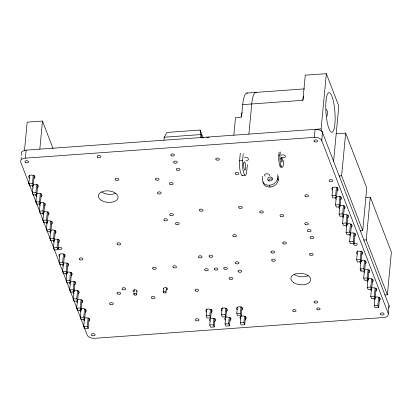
<?xml version="1.0" encoding="UTF-8"?>
<svg xmlns="http://www.w3.org/2000/svg" width="412" height="412" viewBox="0 0 412 412"><rect width="100%" height="100%" fill="white"/><g stroke="black" fill="none" stroke-linecap="round" stroke-linejoin="round"><path stroke-width="0.62" d="M21.048 159.104L21.223 157.25M21.398 155.396L21.512 154.16A6.195 3.6 5.4 0 1 26.147 150.123L321.128 128.905L389 305.447L388.238 313.481A6.195 3.6 5.4 0 1 383.603 317.518L94.647 338.309A6.195 3.6 5.4 0 1 87.241 335.136L20.755 162.194A6.195 3.6 5.4 0 1 25.389 158.157L314.346 137.371A6.195 3.6 5.4 0 1 321.751 140.538L388.238 313.481M24.473 150.833L27.182 122.163L42.472 121.066L53.086 148.67M25.389 158.157L26.147 150.123M34.237 175.517L33.279 185.642L29.669 185.9L28.835 183.742L29.613 175.517M33.279 185.642L32.45 183.479L33.223 175.255M37.755 184.669L36.797 194.794L33.187 195.051L32.352 192.893L33.073 185.297M39.825 149.098L42.472 121.066M36.797 194.794L35.968 192.631L36.745 184.406M41.272 193.82L40.314 203.945L36.704 204.203L35.875 202.045L36.647 193.815M40.314 203.945L39.485 201.782L40.263 193.558M44.733 203.605L43.832 213.097L40.221 213.354L39.392 211.196L40.227 202.338M43.832 213.097L43.002 210.934L43.78 202.709M48.307 212.123L47.354 222.248L43.739 222.506L42.91 220.348L43.687 212.118M43.739 222.506L43.857 221.244M47.354 222.248L46.52 220.085L47.298 211.861M51.83 221.275L50.872 231.4L47.256 231.657L46.427 229.499L47.205 221.27M50.872 231.4L50.037 229.237L50.815 221.012M55.347 230.426L54.389 240.551L50.779 240.809L49.945 238.651L50.666 231.055M54.389 240.551L53.56 238.388L54.338 230.164M58.864 239.578L57.907 249.703L54.296 249.96L53.462 247.803L54.302 238.945M57.907 249.703L57.077 247.54L57.855 239.315M64.493 254.219L63.536 264.344L59.925 264.607L59.091 262.444L59.869 254.219M63.536 264.344L62.706 262.181L63.484 253.957M68.011 263.371L67.053 273.496L63.443 273.759L62.614 271.596L63.391 263.371M67.053 273.496L66.224 271.333L67.001 263.108M71.528 272.523L70.576 282.647L66.96 282.91L66.131 280.747L66.847 273.156M70.576 282.647L69.741 280.484L70.519 272.26M75.051 281.674L74.093 291.799L70.478 292.062L69.649 289.899L70.426 281.674M70.478 292.062L70.601 290.795M74.093 291.799L73.259 289.636L74.036 281.411M78.568 290.826L77.611 300.951L74 301.213L73.166 299.05L74.005 290.192M77.611 300.951L76.776 298.788L77.554 290.563M82.086 299.977L81.128 310.102L77.518 310.365L76.684 308.202L77.461 299.977M81.128 310.102L80.299 307.939L81.076 299.715M85.603 309.129L84.645 319.254L81.035 319.516L80.201 317.353L81.04 308.495M84.645 319.254L83.816 317.091L84.594 308.866M89.121 318.28L88.163 328.405L84.553 328.663L83.724 326.505L84.439 318.909M88.163 328.405L87.334 326.242L88.111 318.018M133.864 294.261L134.286 289.796M136.64 294.492L137 290.666M163.925 140.183L164.203 137.211L166.968 132.437L200.078 130.053L203.049 137.783M163.24 292.144L163.6 288.318M166.015 292.376L166.438 287.911M200.644 137.541L200.927 134.57L200.078 130.053M211.444 309.52L210.661 317.796L207.051 318.059L206.216 315.896L206.881 308.892M210.661 317.796L209.832 315.633L210.434 309.268M214.961 318.672L214.178 326.948L210.568 327.21L209.734 325.047L210.398 318.043M214.178 326.948L213.349 324.785L213.952 318.419M233.836 135.182L235.499 117.605L241.52 117.173L242.704 104.622A27.882 6.293 85.9 0 1 247.669 93.158M226.734 308.418L225.951 316.699L222.341 316.957L221.507 314.794L222.171 307.79M242.622 175.394A9.296 2.096 85.9 0 1 240.201 171.135A9.296 2.096 85.9 0 1 239.578 160.84L240.299 153.207M225.951 316.699L225.122 314.536L225.725 308.166M230.251 317.57L229.469 325.851L225.858 326.108L225.029 323.945L225.688 316.941M247.396 164.527L246.742 171.433A9.296 2.096 85.9 0 1 243.956 173.56A9.296 2.096 85.9 0 1 242.591 160.623L243.24 153.717M229.469 325.851L228.639 323.688L229.242 317.317M248.889 134.101L251.737 103.973A27.882 6.293 85.9 0 1 256.702 92.509M242.024 307.316L241.241 315.597L237.631 315.855L236.797 313.697L237.4 307.326M241.241 315.597L240.412 313.434L241.072 306.43M245.542 316.468L244.759 324.749L241.149 325.006L240.32 322.848L240.917 316.478M244.759 324.749L243.93 322.586L244.532 316.22M262.784 176.331L262.485 179.519A7.746 6.056 -21 0 0 269.412 185.256L270.107 187.053M281.344 167.329A7.746 1.746 85.9 0 1 279.331 163.78A7.746 1.746 85.9 0 1 278.811 155.2L279.104 152.064M263.155 181.862A7.746 6.056 -21 0 0 270.437 187.027A7.746 6.056 -21 0 0 278.224 180.235L277.534 178.437L277.894 174.611M279.949 165.984L281.149 165.897A7.746 1.746 85.9 0 1 280.011 155.118L280.309 151.977M278.224 180.235L278.589 176.398M283.832 160.356L283.477 164.125A7.746 1.746 85.9 0 1 281.149 165.897M242.704 104.622L302.902 100.291L305.277 75.185L326.345 73.666L338.813 106.095L333.591 161.329M314.346 137.371L315.108 129.337A6.195 3.6 5.4 0 1 322.514 132.504L321.751 140.538M321.128 128.905L326.345 73.666M337.423 187.563L336.465 197.688L332.855 197.945L332.026 195.782L332.803 187.558M336.465 197.688L335.636 195.525L336.413 187.3M340.94 196.715L339.988 206.839L336.372 207.097L335.543 204.934L336.259 197.343M360.191 230.885L362.735 230.699L341.625 175.79L345.663 133.107L336.104 133.797M339.988 206.839L339.153 204.676L339.931 196.452M344.463 205.866L343.505 215.991L339.89 216.249L339.061 214.085L339.9 205.227M343.505 215.991L342.671 213.828L343.448 205.603M347.98 215.018L347.022 225.143L343.412 225.4L342.578 223.237L343.299 215.646M347.022 225.143L346.193 222.98L346.971 214.755M351.498 224.169L350.54 234.294L346.93 234.552L346.095 232.389L346.873 224.164M350.54 234.294L349.711 232.131L350.488 223.907M355.015 233.321L354.057 243.446L350.447 243.703L349.618 241.54L350.452 232.682M354.057 243.446L353.228 241.283L354.006 233.058M362.05 251.624L361.097 261.749L357.482 262.006L356.653 259.843L357.487 250.985M362.735 230.699L366.773 188.016L345.663 133.107M361.097 261.749L360.263 259.586L361.041 251.361M365.573 260.775L364.615 270.9L361 271.158L360.17 268.995L360.886 261.404M361 271.158L361.123 269.891M384.818 294.946L387.368 294.76L366.258 239.851L370.29 197.168L365.83 197.492M364.615 270.9L363.781 268.737L364.558 260.513M369.09 269.927L368.132 280.052L364.522 280.309L363.688 278.146L364.466 269.922M368.132 280.052L367.303 277.889L368.081 269.664M372.608 279.079L371.65 289.203L368.04 289.461L367.205 287.298L367.926 279.707M371.65 289.203L370.821 287.04L371.598 278.816M376.125 288.23L375.167 298.355L371.557 298.612L370.728 296.449L371.562 287.591M375.167 298.355L374.338 296.192L375.116 287.967M379.643 297.382L378.685 307.507L375.075 307.764L374.245 305.601L374.961 298.01M378.685 307.507L377.856 305.344L378.633 297.119M387.368 294.76L391.4 252.077L370.29 197.168M326.778 116.21C328.055 114.073 327.823 111.194 326.252 109.262M246.84 93.04L304.478 88.889M164.203 137.211L200.927 134.57L202.282 138.102M201.669 137.752L203.533 137.618M206.644 137.397L208.178 137.294A5.238 4.094 -21 0 1 209.193 137.366M278.811 155.2L280.011 155.118M239.578 160.84L242.591 160.623M28.835 183.742L32.45 183.479M242.076 175.471L245.088 175.255M32.352 192.893L35.968 192.631M339.081 175.976L341.625 175.79M35.875 202.045L39.485 201.782M39.392 211.196L43.002 210.934M332.026 195.782L335.636 195.525M42.91 220.348L46.52 220.085M335.543 204.934L339.153 204.676M46.427 229.499L50.037 229.237M339.061 214.085L342.671 213.828M49.945 238.651L53.56 238.388M342.578 223.237L346.193 222.98M53.462 247.803L57.077 247.54M346.095 232.389L349.711 232.131M363.708 240.036L366.258 239.851M59.091 262.444L62.706 262.181M349.618 241.54L353.228 241.283M62.614 271.596L66.224 271.333M66.131 280.747L69.741 280.484M356.653 259.843L360.263 259.586M69.649 289.899L73.259 289.636M360.17 268.995L363.781 268.737M73.166 299.05L76.776 298.788M363.688 278.146L367.303 277.889M76.684 308.202L80.299 307.939M367.205 287.298L370.821 287.04M80.201 317.353L83.816 317.091M370.728 296.449L374.338 296.192M206.216 315.896L209.832 315.633M221.507 314.794L225.122 314.536M236.797 313.697L240.412 313.434M83.724 326.505L87.334 326.242M374.245 305.601L377.856 305.344M209.734 325.047L213.349 324.785M225.029 323.945L228.639 323.688M240.32 322.848L243.93 322.586M389 305.447A6.195 3.6 5.4 0 1 388.753 307.522M308.258 275.659A9.914 5.758 5.4 0 1 294.292 274.495M115.726 193.243A9.914 5.758 5.4 0 1 101.759 192.08M244.64 157.193A3.1 1.797 5.4 0 1 248.338 158.78A3.1 1.797 5.4 0 1 246.021 160.798M265.22 176.078A2.477 1.437 5.4 0 1 266.476 173.766A2.477 1.437 5.4 0 1 269.391 175.78M281.272 155.128A2.477 1.437 5.4 0 1 285.362 156.117A2.477 1.437 5.4 0 1 282.23 157.626M206.706 311.977A3.147 1.828 5.4 0 1 206.865 309.397A3.147 1.828 5.4 0 1 211.299 309.767A3.147 1.828 5.4 0 1 211.145 312.348M210.228 321.128A3.147 1.828 5.4 0 1 210.383 318.548A3.147 1.828 5.4 0 1 214.817 318.919A3.147 1.828 5.4 0 1 214.662 321.499M221.996 310.875A3.147 1.828 5.4 0 1 222.156 308.294A3.147 1.828 5.4 0 1 226.59 308.665A3.147 1.828 5.4 0 1 226.435 311.245M225.518 320.026A3.147 1.828 5.4 0 1 225.673 317.446A3.147 1.828 5.4 0 1 230.112 317.817A3.147 1.828 5.4 0 1 229.953 320.397M237.291 309.778A3.147 1.828 5.4 0 1 237.446 307.197A3.147 1.828 5.4 0 1 241.88 307.563A3.147 1.828 5.4 0 1 241.726 310.143M240.809 318.929A3.147 1.828 5.4 0 1 240.963 316.349A3.147 1.828 5.4 0 1 245.403 316.715A3.147 1.828 5.4 0 1 245.243 319.295M332.685 190.056A3.147 1.828 5.4 0 1 332.844 187.475A3.147 1.828 5.4 0 1 337.279 187.846A3.147 1.828 5.4 0 1 337.119 190.426M336.362 196.627A3.147 1.828 5.4 0 1 340.796 196.998A3.147 1.828 5.4 0 1 340.636 199.578M336.202 199.207A3.147 1.828 5.4 0 1 335.502 197.379M339.879 205.779A3.147 1.828 5.4 0 1 344.314 206.149A3.147 1.828 5.4 0 1 344.159 208.73M339.72 208.359A3.147 1.828 5.4 0 1 339.019 206.53M343.397 214.93A3.147 1.828 5.4 0 1 347.831 215.301A3.147 1.828 5.4 0 1 347.677 217.881M343.242 217.51A3.147 1.828 5.4 0 1 342.537 215.682M346.914 224.082A3.147 1.828 5.4 0 1 351.354 224.452A3.147 1.828 5.4 0 1 351.194 227.033M346.76 226.662A3.147 1.828 5.4 0 1 345.998 225.776M350.437 233.233A3.147 1.828 5.4 0 1 354.871 233.604A3.147 1.828 5.4 0 1 354.711 236.184M350.277 235.813A3.147 1.828 5.4 0 1 349.515 234.928M357.312 254.116A3.147 1.828 5.4 0 1 357.472 251.536A3.147 1.828 5.4 0 1 361.906 251.907A3.147 1.828 5.4 0 1 361.746 254.487M360.989 260.688A3.147 1.828 5.4 0 1 365.423 261.059A3.147 1.828 5.4 0 1 365.269 263.639M360.83 263.268A3.147 1.828 5.4 0 1 360.129 261.44M364.507 269.839A3.147 1.828 5.4 0 1 368.941 270.21A3.147 1.828 5.4 0 1 368.786 272.79M364.352 272.42A3.147 1.828 5.4 0 1 363.59 271.534M368.024 278.991A3.147 1.828 5.4 0 1 372.463 279.362A3.147 1.828 5.4 0 1 372.304 281.942M367.87 281.571A3.147 1.828 5.4 0 1 367.164 279.743M371.547 288.142A3.147 1.828 5.4 0 1 375.981 288.513A3.147 1.828 5.4 0 1 375.821 291.093M371.387 290.723A3.147 1.828 5.4 0 1 370.682 288.894M375.064 297.294A3.147 1.828 5.4 0 1 379.498 297.665A3.147 1.828 5.4 0 1 379.339 300.245M374.905 299.874A3.147 1.828 5.4 0 1 374.199 298.046M84.542 318.198A3.147 1.828 5.4 0 1 88.977 318.564A3.147 1.828 5.4 0 1 88.817 321.149M84.383 320.778A3.147 1.828 5.4 0 1 83.677 318.945M81.02 309.046A3.147 1.828 5.4 0 1 85.459 309.412A3.147 1.828 5.4 0 1 85.299 311.997M80.865 311.627A3.147 1.828 5.4 0 1 80.16 309.793M77.502 299.895A3.147 1.828 5.4 0 1 81.936 300.26A3.147 1.828 5.4 0 1 81.782 302.846M77.348 302.475A3.147 1.828 5.4 0 1 76.586 301.589M73.985 290.743A3.147 1.828 5.4 0 1 78.419 291.109A3.147 1.828 5.4 0 1 78.265 293.694M73.825 293.323A3.147 1.828 5.4 0 1 73.125 291.49M70.467 281.592A3.147 1.828 5.4 0 1 74.902 281.957A3.147 1.828 5.4 0 1 74.742 284.543M70.308 284.172A3.147 1.828 5.4 0 1 69.607 282.338M66.95 272.44A3.147 1.828 5.4 0 1 71.384 272.806A3.147 1.828 5.4 0 1 71.225 275.391M66.79 275.02A3.147 1.828 5.4 0 1 66.085 273.187M63.433 263.289A3.147 1.828 5.4 0 1 67.867 263.654A3.147 1.828 5.4 0 1 67.707 266.24M63.273 265.869A3.147 1.828 5.4 0 1 62.511 264.983M59.755 256.717A3.147 1.828 5.4 0 1 59.91 254.137A3.147 1.828 5.4 0 1 64.349 254.503A3.147 1.828 5.4 0 1 64.19 257.088M54.281 239.496A3.147 1.828 5.4 0 1 58.72 239.861A3.147 1.828 5.4 0 1 58.561 242.441M54.127 242.076A3.147 1.828 5.4 0 1 53.421 240.242M50.764 230.344A3.147 1.828 5.4 0 1 55.198 230.71A3.147 1.828 5.4 0 1 55.043 233.29M50.604 232.924A3.147 1.828 5.4 0 1 49.847 232.038M47.246 221.192A3.147 1.828 5.4 0 1 51.68 221.558A3.147 1.828 5.4 0 1 51.521 224.138M47.086 223.773A3.147 1.828 5.4 0 1 46.324 222.887M43.729 212.041A3.147 1.828 5.4 0 1 48.163 212.407A3.147 1.828 5.4 0 1 48.003 214.987M43.569 214.621A3.147 1.828 5.4 0 1 42.869 212.788M40.211 202.889A3.147 1.828 5.4 0 1 44.645 203.255A3.147 1.828 5.4 0 1 44.486 205.835M40.052 205.47A3.147 1.828 5.4 0 1 39.346 203.636M36.694 193.738A3.147 1.828 5.4 0 1 41.128 194.103A3.147 1.828 5.4 0 1 40.968 196.684M36.534 196.318A3.147 1.828 5.4 0 1 35.829 194.485M33.171 184.586A3.147 1.828 5.4 0 1 37.61 184.952A3.147 1.828 5.4 0 1 37.451 187.532M33.017 187.166A3.147 1.828 5.4 0 1 32.254 186.281M29.494 178.015A3.147 1.828 5.4 0 1 29.654 175.435A3.147 1.828 5.4 0 1 34.088 175.8A3.147 1.828 5.4 0 1 33.933 178.381M133.534 291.665A1.972 1.143 5.4 0 1 134.533 289.827A1.972 1.143 5.4 0 1 136.851 291.428M163.641 288.91A1.972 1.143 5.4 0 1 165.114 287.627A1.972 1.143 5.4 0 1 167.468 288.637A1.972 1.143 5.4 0 1 165.995 289.919M302.902 100.291A27.882 6.293 85.9 0 1 303.443 96.192M280.85 158.208A2.374 0.536 85.9 0 1 281.046 159.32M277.534 178.437A7.746 6.056 -21 0 1 269.412 185.256M268.464 180.43A2.436 1.906 -21 0 1 272.507 179.261M241.55 116.364A6.798 1.535 85.9 0 1 242.102 112.579M317.178 309.479A1.705 0.989 5.4 0 0 320.042 309.273A1.705 0.989 5.4 0 0 318.038 307.888A1.705 0.989 5.4 0 0 317.178 309.479M293.097 311.209A1.705 0.989 5.4 0 0 295.965 311.003A1.705 0.989 5.4 0 0 293.957 309.618A1.705 0.989 5.4 0 0 293.097 311.209M238.466 271.863A1.859 1.082 5.4 0 0 241.592 271.637A1.859 1.082 5.4 0 0 239.403 270.128A1.859 1.082 5.4 0 0 238.466 271.863M305.246 224.401A1.859 1.082 5.4 0 0 308.372 224.174A1.859 1.082 5.4 0 0 306.183 222.665A1.859 1.082 5.4 0 0 305.246 224.401M307.882 231.261A1.859 1.082 5.4 0 0 311.008 231.034A1.859 1.082 5.4 0 0 308.82 229.525A1.859 1.082 5.4 0 0 307.882 231.261M310.519 238.126A1.859 1.082 5.4 0 0 313.65 237.904A1.859 1.082 5.4 0 0 311.462 236.395A1.859 1.082 5.4 0 0 310.519 238.126M283.168 243.621A1.859 1.082 5.4 0 0 286.294 243.394A1.859 1.082 5.4 0 0 284.11 241.885A1.859 1.082 5.4 0 0 283.168 243.621M110.097 304.36A1.859 1.082 5.4 0 0 113.228 304.133A1.859 1.082 5.4 0 0 111.039 302.624A1.859 1.082 5.4 0 0 110.097 304.36M122.555 289.43A1.859 1.082 5.4 0 0 125.681 289.209A1.859 1.082 5.4 0 0 123.497 287.7A1.859 1.082 5.4 0 0 122.555 289.43M239.084 207.998A1.859 1.082 5.4 0 0 242.215 207.772A1.859 1.082 5.4 0 0 240.026 206.268A1.859 1.082 5.4 0 0 239.084 207.998M164.259 220.43A1.859 1.082 5.4 0 0 167.385 220.209A1.859 1.082 5.4 0 0 165.197 218.7A1.859 1.082 5.4 0 0 164.259 220.43M271.364 252.7A1.859 1.082 5.4 0 0 274.495 252.474A1.859 1.082 5.4 0 0 272.306 250.965A1.859 1.082 5.4 0 0 271.364 252.7M198.857 257.49A1.859 1.082 5.4 0 0 201.988 257.263A1.859 1.082 5.4 0 0 199.799 255.759A1.859 1.082 5.4 0 0 198.857 257.49M170.146 215.311A1.859 1.082 5.4 0 0 173.272 215.085A1.859 1.082 5.4 0 0 171.083 213.576A1.859 1.082 5.4 0 0 170.146 215.311M58.72 249.028A1.859 1.082 5.4 0 0 61.846 248.807A1.859 1.082 5.4 0 0 59.658 247.298A1.859 1.082 5.4 0 0 58.72 249.028M152.986 268.943A1.859 1.082 5.4 0 0 156.112 268.717A1.859 1.082 5.4 0 0 153.923 267.208A1.859 1.082 5.4 0 0 152.986 268.943M260.163 212.592A1.859 1.082 5.4 0 0 263.294 212.365A1.859 1.082 5.4 0 0 261.105 210.856A1.859 1.082 5.4 0 0 260.163 212.592M117.435 244.496A1.859 1.082 5.4 0 0 120.561 244.275A1.859 1.082 5.4 0 0 118.378 242.766A1.859 1.082 5.4 0 0 117.435 244.496M229.618 279.068A1.859 1.082 5.4 0 0 232.744 278.842A1.859 1.082 5.4 0 0 230.555 277.333A1.859 1.082 5.4 0 0 229.618 279.068M97.659 157.219A1.859 1.082 5.4 0 0 100.785 156.993A1.859 1.082 5.4 0 0 98.597 155.484A1.859 1.082 5.4 0 0 97.659 157.219M314.377 141.625A1.859 1.082 5.4 0 0 317.503 141.404A1.859 1.082 5.4 0 0 315.314 139.895A1.859 1.082 5.4 0 0 314.377 141.625M329.61 181.259A1.859 1.082 5.4 0 0 332.742 181.033A1.859 1.082 5.4 0 0 330.553 179.524A1.859 1.082 5.4 0 0 329.61 181.259M25.42 162.416A1.859 1.082 5.4 0 0 28.546 162.189A1.859 1.082 5.4 0 0 26.358 160.68A1.859 1.082 5.4 0 0 25.42 162.416M115.69 179.987A1.859 1.082 5.4 0 0 118.821 179.761A1.859 1.082 5.4 0 0 116.632 178.252A1.859 1.082 5.4 0 0 115.69 179.987M157.981 193.599A1.859 1.082 5.4 0 0 161.107 193.372A1.859 1.082 5.4 0 0 158.924 191.863A1.859 1.082 5.4 0 0 157.981 193.599M380.863 314.567A1.859 1.082 5.4 0 0 383.989 314.346A1.859 1.082 5.4 0 0 381.806 312.837A1.859 1.082 5.4 0 0 380.863 314.567M91.907 335.358A1.859 1.082 5.4 0 0 95.033 335.131A1.859 1.082 5.4 0 0 92.849 333.622A1.859 1.082 5.4 0 0 91.907 335.358M117.42 293.905A1.859 1.082 5.4 0 0 120.546 293.679A1.859 1.082 5.4 0 0 118.357 292.17A1.859 1.082 5.4 0 0 117.42 293.905M195.87 320.474A1.859 1.082 5.4 0 0 198.996 320.248A1.859 1.082 5.4 0 0 196.812 318.739A1.859 1.082 5.4 0 0 195.87 320.474M233.238 236.328A1.859 1.082 5.4 0 0 236.37 236.102A1.859 1.082 5.4 0 0 234.181 234.593A1.859 1.082 5.4 0 0 233.238 236.328M354.083 244.903A1.859 1.082 5.4 0 0 357.209 244.682A1.859 1.082 5.4 0 0 355.02 243.173A1.859 1.082 5.4 0 0 354.083 244.903M173.313 267.481A1.859 1.082 5.4 0 0 176.439 267.254A1.859 1.082 5.4 0 0 174.255 265.745A1.859 1.082 5.4 0 0 173.313 267.481M175.95 224.241A1.859 1.082 5.4 0 0 179.076 224.015A1.859 1.082 5.4 0 0 176.887 222.506A1.859 1.082 5.4 0 0 175.95 224.241M209.497 256.908A1.859 1.082 5.4 0 0 212.628 256.686A1.859 1.082 5.4 0 0 210.439 255.177A1.859 1.082 5.4 0 0 209.497 256.908M151.853 298.185A1.859 1.082 5.4 0 0 154.979 297.958A1.859 1.082 5.4 0 0 152.795 296.449A1.859 1.082 5.4 0 0 151.853 298.185M309.942 255.018A1.859 1.082 5.4 0 0 313.068 254.791A1.859 1.082 5.4 0 0 310.885 253.282A1.859 1.082 5.4 0 0 309.942 255.018M216.192 159.799A1.859 1.082 5.4 0 0 219.318 159.573A1.859 1.082 5.4 0 0 217.134 158.064A1.859 1.082 5.4 0 0 216.192 159.799M79.789 259.591A1.859 1.082 5.4 0 0 82.92 259.369A1.859 1.082 5.4 0 0 80.731 257.861A1.859 1.082 5.4 0 0 79.789 259.591M155.86 179.874A1.859 1.082 5.4 0 0 158.986 179.647A1.859 1.082 5.4 0 0 156.802 178.138A1.859 1.082 5.4 0 0 155.86 179.874M235.623 174.137A1.859 1.082 5.4 0 0 238.754 173.91A1.859 1.082 5.4 0 0 236.565 172.401A1.859 1.082 5.4 0 0 235.623 174.137M205.078 270.401A1.859 1.082 5.4 0 0 208.204 270.174A1.859 1.082 5.4 0 0 206.015 268.665A1.859 1.082 5.4 0 0 205.078 270.401M214.637 269.711A1.859 1.082 5.4 0 0 217.763 269.484A1.859 1.082 5.4 0 0 215.579 267.975A1.859 1.082 5.4 0 0 214.637 269.711M171.284 155.623A1.859 1.082 5.4 0 0 174.41 155.396A1.859 1.082 5.4 0 0 172.221 153.892A1.859 1.082 5.4 0 0 171.284 155.623M174.055 162.828A1.859 1.082 5.4 0 0 177.181 162.606A1.859 1.082 5.4 0 0 174.992 161.097A1.859 1.082 5.4 0 0 174.055 162.828M176.825 170.038A1.859 1.082 5.4 0 0 179.951 169.811A1.859 1.082 5.4 0 0 177.763 168.302A1.859 1.082 5.4 0 0 176.825 170.038M224.19 269.026A1.859 1.082 5.4 0 0 227.316 268.799A1.859 1.082 5.4 0 0 225.132 267.29A1.859 1.082 5.4 0 0 224.19 269.026M199.851 210.82A1.859 1.082 5.4 0 0 202.982 210.599A1.859 1.082 5.4 0 0 200.793 209.09A1.859 1.082 5.4 0 0 199.851 210.82M235.808 263.484A1.859 1.082 5.4 0 0 238.934 263.263A1.859 1.082 5.4 0 0 236.745 261.754A1.859 1.082 5.4 0 0 235.808 263.484M272.126 260.873A1.859 1.082 5.4 0 0 275.252 260.647A1.859 1.082 5.4 0 0 273.063 259.138A1.859 1.082 5.4 0 0 272.126 260.873M280.505 216.264A1.859 1.082 5.4 0 0 283.636 216.037A1.859 1.082 5.4 0 0 281.447 214.528A1.859 1.082 5.4 0 0 280.505 216.264M305.338 196.452A1.859 1.082 5.4 0 0 308.464 196.23A1.859 1.082 5.4 0 0 306.281 194.722A1.859 1.082 5.4 0 0 305.338 196.452M195.442 290.882A1.859 1.082 5.4 0 0 198.574 290.656A1.859 1.082 5.4 0 0 196.385 289.147A1.859 1.082 5.4 0 0 195.442 290.882M314.433 302.686A1.859 1.082 5.4 0 0 317.559 302.459A1.859 1.082 5.4 0 0 315.371 300.951A1.859 1.082 5.4 0 0 314.433 302.686M169.924 184.272A1.859 1.082 5.4 0 0 173.05 184.046A1.859 1.082 5.4 0 0 170.862 182.537A1.859 1.082 5.4 0 0 169.924 184.272M293.529 282.529A9.914 5.758 5.4 0 0 310.215 281.329A9.914 5.758 5.4 0 0 298.546 273.285A9.914 5.758 5.4 0 0 293.529 282.529M100.997 200.114A9.914 5.758 5.4 0 0 117.683 198.914A9.914 5.758 5.4 0 0 106.013 190.864A9.914 5.758 5.4 0 0 100.997 200.114M163.61 292.752A1.396 0.809 5.4 0 0 165.959 292.582A1.396 0.809 5.4 0 0 164.316 291.449A1.396 0.809 5.4 0 0 163.61 292.752M134.235 294.863A1.396 0.809 5.4 0 0 136.578 294.693A1.396 0.809 5.4 0 0 134.94 293.565A1.396 0.809 5.4 0 0 134.235 294.863M326.01 100.945A19.828 4.475 85.9 0 0 331.346 132.159A19.828 4.475 85.9 0 0 333.978 104.324A19.828 4.475 85.9 0 0 326.01 100.945M281.211 158.239A2.374 0.536 85.9 0 0 281.849 161.973A2.374 0.536 85.9 0 0 282.168 158.646A2.374 0.536 85.9 0 0 281.211 158.239M269.216 180.925A2.436 1.906 -21 0 0 272.342 178.303A2.436 1.906 -21 0 0 268.464 177.701A2.436 1.906 -21 0 0 269.216 180.925M243.708 163.543A4.275 0.963 85.9 0 0 244.862 170.269A4.275 0.963 85.9 0 0 245.428 164.27A4.275 0.963 85.9 0 0 243.708 163.543"/></g></svg>
